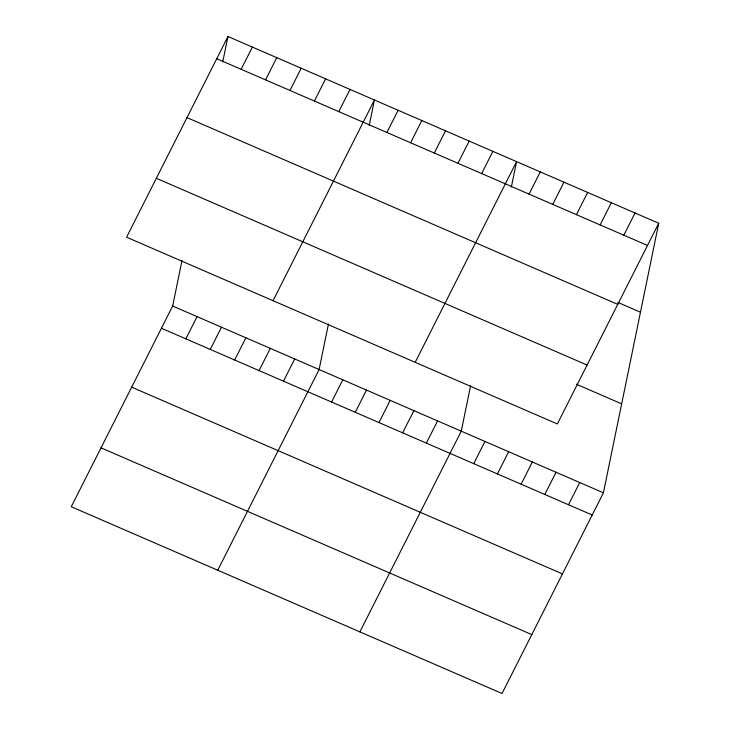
<?xml version="1.0" encoding="UTF-8"?>
<svg xmlns="http://www.w3.org/2000/svg" width="730" height="730" viewBox="0 0 730 730"><rect width="100%" height="100%" fill="white"/><g stroke="black" fill="none" stroke-linecap="round" stroke-linejoin="round"><path stroke-width="1.09" d="M658.725 223.261L557.346 423.957L126.582 237.195L227.961 36.5L658.725 223.261L603.418 492.805L502.039 693.5L71.275 506.739L172.654 306.043L181.998 260.51M222.75 61.913L227.961 36.5M328.454 324.01L319.11 369.544L217.732 570.239M369.207 125.414L374.426 100.001L273.047 300.696M470.613 385.641L461.269 431.174L359.89 631.87M511.356 187.044L516.575 161.631L415.197 362.326M241.146 69.295L252.37 47.085M265.556 79.88L276.779 57.67M289.974 90.465L301.189 68.246M185.84 338.839L197.064 316.628M314.384 101.05L325.598 78.831M210.249 349.424L221.473 327.213M338.793 111.626L350.008 89.416M234.659 360.009L245.882 337.789M259.068 370.594L270.292 348.374M386.891 132.486L398.115 110.266M283.477 381.17L294.701 358.959M410.588 142.761L421.803 120.541M434.277 153.026L445.501 130.816M331.584 402.029L342.808 379.81M457.965 163.301L469.189 141.082M355.273 412.304L366.496 390.085M481.663 173.576L492.887 151.356M378.97 422.57L390.185 400.359M402.659 432.844L413.883 410.625M529.049 194.116L540.264 171.897M426.347 443.119L437.571 420.9M552.738 204.391L563.962 182.171M576.426 214.656L587.65 192.446M473.733 463.659L484.957 441.449M600.124 224.931L611.348 202.712M497.431 473.934L508.646 451.715M623.812 235.206L635.036 212.987M521.12 484.2L532.343 461.99M544.808 494.475L556.032 472.264M568.506 504.749L579.73 482.53M216.737 58.71L647.51 245.472M617.817 302.384L640.475 312.212M186.989 117.612L617.753 304.373M156.339 178.293L587.102 365.055M576.344 384.208L621.668 403.854M172.654 306.043L603.418 492.805M161.43 328.254L592.194 515.015M131.674 387.155L562.447 573.917M101.023 447.837L531.787 634.598"/></g></svg>
